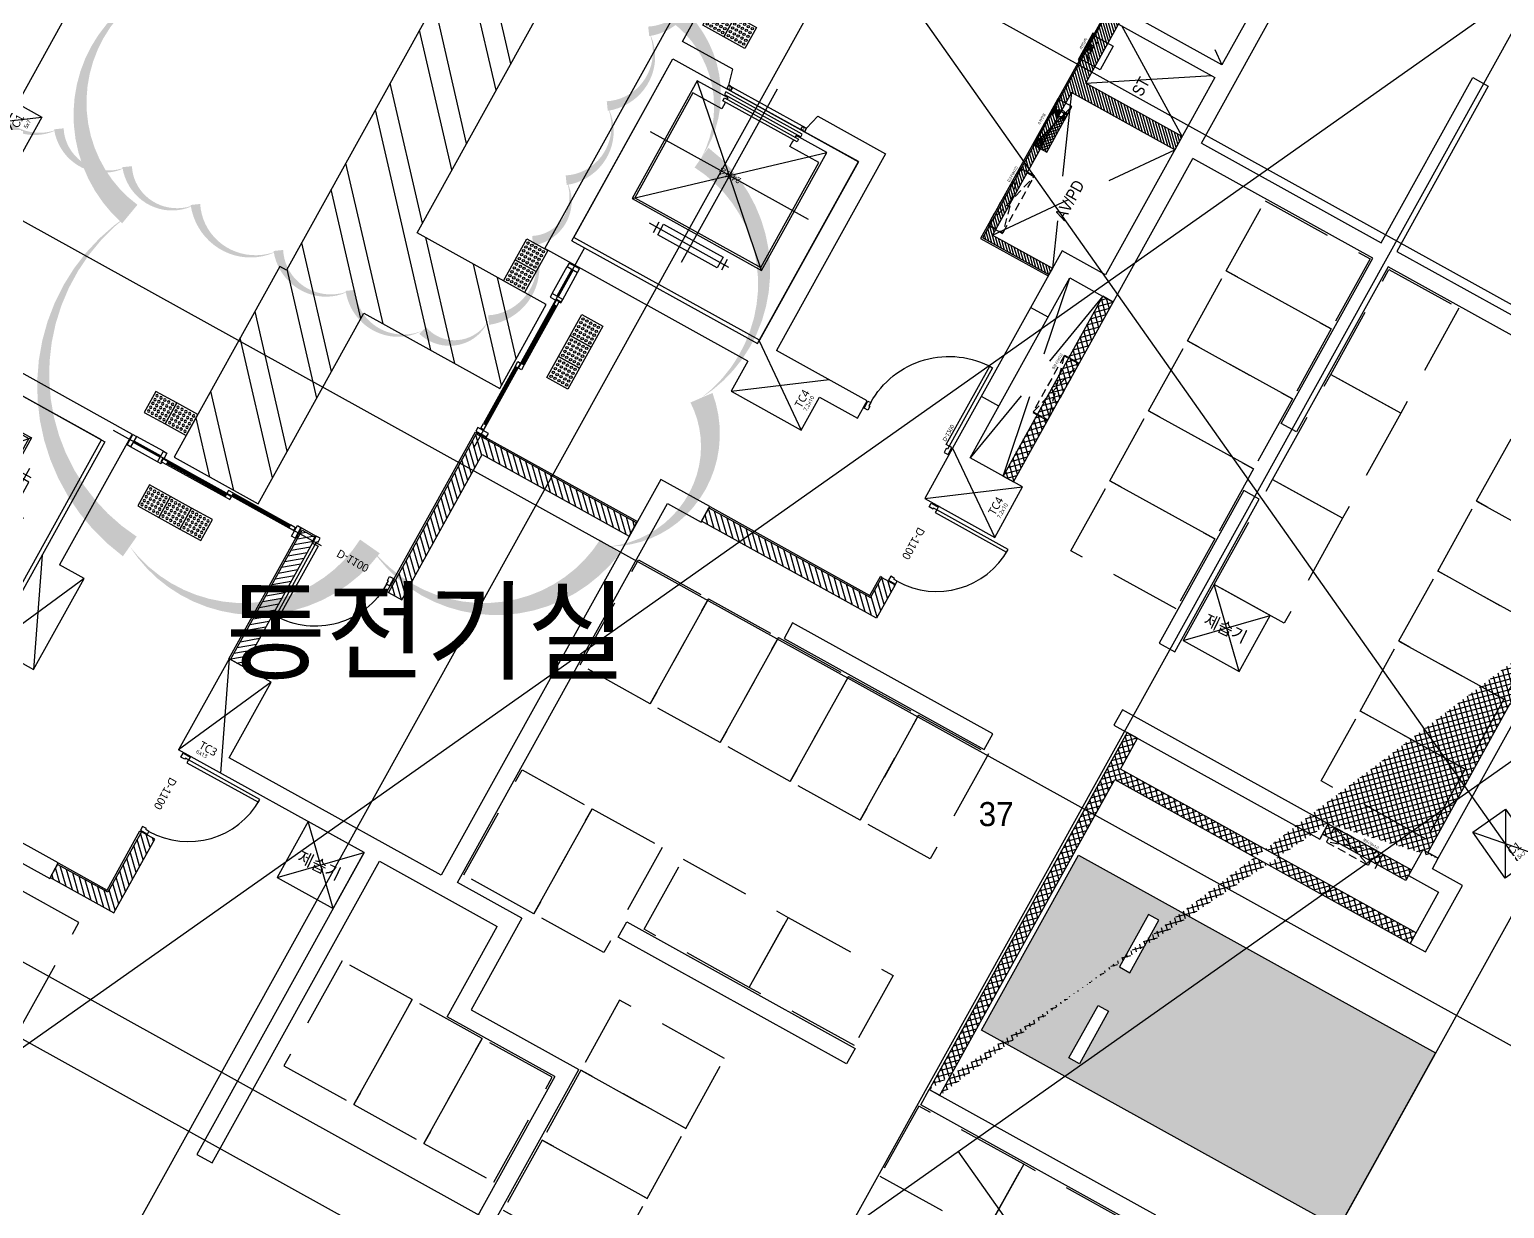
# Model space of a CAD drawing. Header units: millimetres. Extents: x -21000 to 567700, y 435000 to 850800.
# Drawn here: x 355402 to 373829, y 612003 to 626734 of the extents above; entities that cross this region are included whole.
import ezdxf
from ezdxf.enums import TextEntityAlignment as Align
from ezdxf.xclip import XClip

# ---------------------------------------------------------------- set-up
doc = ezdxf.new("R2010")
doc.units = ezdxf.units.MM
doc.header["$LTSCALE"] = 700
doc.header["$XCLIPFRAME"] = 2
for name, pattern in [('AB_Pbase$0$CEN', [62, 60, -1, 0, -1]), ('AB_Pbase$0$CENTER2', [1.125, 0.75, -0.125, 0.125, -0.125]), ('AB_Pbase$0$HID', [2.3, 1.5, -0.8]), ('AB_Pbase$0$주차장기둥$0$CEN', [62, 60, -1, 0, -1]), ('HIDDEN', [9.525, 6.35, -3.175])]:
    doc.linetypes.add(name, pattern=pattern)
doc.layers.get('0').update_dxf_attribs({"color": 2})
doc.layers.get('Defpoints').update_dxf_attribs({"color": 171})
for name, color, linetype, plot in [('AB_Pbase$0$252', 252, 'Continuous', False), ('AB_Pbase$0$@지하주차장제외할면적', 210, 'Continuous', False), ('AB_Pbase$0$CON-109-B2F$0$DEFPOINT', 247, 'Continuous', False), ('AB_Pbase$0$DEFPOINT', 247, 'Continuous', False), ('AB_Pbase$0$Defponts', 161, 'Continuous', False), ('AB_Pbase$0$주차장기둥$0$DEFPOINT', 247, 'Continuous', False)]:
    doc.layers.add(name, color=color, linetype=linetype, plot=plot)
for name, color, linetype in [('AB_Pbase$0$AB_Pbase$0$2.제연덕트..', 15, 'Continuous'), ('AB_Pbase$0$CEN', 1, 'AB_Pbase$0$CEN'), ('AB_Pbase$0$ELE8', 8, 'Continuous'), ('AB_Pbase$0$ELE9', 9, 'Continuous'), ('AB_Pbase$0$elev', 6, 'Continuous'), ('AB_Pbase$0$FIN', 6, 'Continuous'), ('AB_Pbase$0$HAT-BR', 5, 'Continuous'), ('AB_Pbase$0$void', 1, 'AB_Pbase$0$HID'), ('AB_Pbase$0$VOID2', 9, 'AB_Pbase$0$CENTER2'), ('AB_Pbase$0$W3', 6, 'Continuous'), ('AB_Pbase$0$WAL', 3, 'Continuous'), ('AB_Pbase$0$WID', 4, 'Continuous'), ('AB_Pbase$0$WIN', 4, 'Continuous'), ('AB_Pbase$0$WIN1', 1, 'Continuous'), ('AB_Pbase$0$경량벽체 세대창고', 4, 'HIDDEN'), ('AB_Pbase$0$경량벽체 세대창고 모듈', 4, 'HIDDEN'), ('AB_Pbase$0$점자블럭', 5, 'Continuous'), ('AB_Pbase$0$제습기(세대창고)', 6, 'Continuous'), ('AB_Pbase$0$주차-sol', 254, 'Continuous'), ('AB_Pbase$0$주차-장애인', 8, 'Continuous'), ('AB_Pbase$0$주차-확장', 7, 'Continuous'), ('AB_Pbase$0$주차장기둥$0$CEN_P', 244, 'AB_Pbase$0$주차장기둥$0$CEN')]:
    doc.layers.add(name, color=color, linetype=linetype)
doc.styles.add('AB_Pbase$0$AB_Pbase$0$CO_106-1$0$돋움', font='', dxfattribs={"width": 0.9})
doc.styles.add('AB_Pbase$0$CON-109-B2F$0$맑은고딕', font='malgun.ttf')
doc.styles.add('AB_Pbase$0$돋움', font='')
doc.styles.add('AB_Pbase$0$맑은 고딕', font='')
doc.styles.add('AB_Pbase$0$주차장기둥$0$맑은 고딕', font='')
doc.styles.get('AB_Pbase$0$AB_Pbase$0$CO_106-1$0$돋움').set_extended_font_data('Dotum')
doc.styles.get('AB_Pbase$0$돋움').set_extended_font_data('Dotum')
doc.styles.get('AB_Pbase$0$맑은 고딕').set_extended_font_data('Dotum')
doc.styles.get('AB_Pbase$0$주차장기둥$0$맑은 고딕').set_extended_font_data('Dotum')

# ---------------------------------------------------------------- blocks, each defined once
blk = doc.blocks.new('AB_Pbase$0$Door_s_1300', base_point=(595997, -11083))
at = {"layer": 'AB_Pbase$0$Defponts'}
for p, q in [((595987, -11083), (595987, -10983)), ((597207, -11083), (597207, -10983))]:
    blk.add_line(p, q, dxfattribs=at)
at = {"layer": 'AB_Pbase$0$WIN'}
for points in [[(596037, -10983), (596077, -10983), (596077, -9863), (596037, -9863)], [(596052, -11028), (596052, -11083), (595997, -11083), (595997, -10983), (596037, -10983), (596037, -11028)], [(597142, -11028), (597142, -11083), (597197, -11083), (597197, -10983), (597157, -10983), (597157, -11028)]]:
    blk.add_lwpolyline(points, close=True, dxfattribs=at)
at = {"layer": 'AB_Pbase$0$WIN1'}
blk.add_arc((596037, -10983), 1120, 0, 90, dxfattribs=at)
at = {"layer": 'AB_Pbase$0$Defponts', "style": 'AB_Pbase$0$돋움'}
blk.add_text('D-1200', height=50, rotation=90, dxfattribs=at).set_placement((596124, -10844), align=Align.MIDDLE)
blk = doc.blocks.new('AB_Pbase$0$점자블럭')
at = {"layer": 'AB_Pbase$0$점자블럭', "extrusion": (0, 0, -1)}
blk.add_lwpolyline([(0, 0), (300, 0), (300, 300), (0, 300)], close=True, dxfattribs=at)
at = {"layer": 'AB_Pbase$0$점자블럭', "color": 250}
for centre in [(-260, 260), (-260, 205), (-205, 260), (-205, 205), (-150, 260), (-150, 205), (-95, 260), (-95, 205), (-40, 260), (-40, 205), (-260, 150), (-260, 95), (-260, 40), (-205, 150), (-205, 95), (-205, 40), (-150, 150), (-150, 95), (-150, 40), (-95, 150), (-95, 95), (-95, 40), (-40, 150), (-40, 95), (-40, 40)]:
    blk.add_circle(centre, 15, dxfattribs=at)
blk = doc.blocks.new('AB_Pbase$0$자동문 24', base_point=(261519, 88963))
at = {"layer": 'AB_Pbase$0$Defponts'}
for p, q in [((259617, 88218), (259617, 88068)), ((262037, 88218), (262037, 88068)), ((262037, 88218), (262037, 88068))]:
    blk.add_line(p, q, dxfattribs=at)
at = {"layer": 'AB_Pbase$0$ELE9'}
for p, q in [((260062, 88218), (259677, 88218)), ((260177, 88133), (261012, 88133)), ((260177, 88093), (261012, 88093)), ((261082, 88183), (261897, 88183)), ((261082, 88143), (261897, 88143)), ((260062, 88068), (259677, 88068))]:
    blk.add_line(p, q, dxfattribs=at)
at = {"layer": 'AB_Pbase$0$WIN'}
for p, q in [((259677, 88153), (260062, 88153)), ((259677, 88133), (260062, 88133)), ((261012, 88119), (260177, 88119)), ((261012, 88107), (260177, 88107)), ((261012, 88106), (261012, 88125)), ((261082, 88151), (261082, 88170)), ((261897, 88169), (261082, 88169)), ((261897, 88157), (261082, 88157)), ((261897, 88151), (261897, 88170))]:
    blk.add_line(p, q, dxfattribs=at)
for points in [[(259677, 88068), (259627, 88068), (259627, 88218), (259677, 88218)], [(260112, 88138), (260097, 88138), (260097, 88088), (260112, 88088), (260112, 88068), (260062, 88068), (260062, 88218), (260112, 88218)], [(261012, 88093), (261082, 88093), (261082, 88133), (261012, 88133)], [(261897, 88143), (261967, 88143), (261967, 88183), (261897, 88183)], [(261977, 88218), (262027, 88218), (262027, 88068), (261977, 88068)]]:
    blk.add_lwpolyline(points, close=True, dxfattribs=at)
for points in [[(260177, 88093), (260177, 88133), (260107, 88133), (260107, 88093), (260177, 88093)], [(261082, 88143), (261082, 88183), (261012, 88183), (261012, 88143), (261082, 88143)]]:
    blk.add_lwpolyline(points, dxfattribs=at)
at = {"layer": 'AB_Pbase$0$점자블럭', "xscale": -1.000000000000001, "rotation": 179.9999999831855}
for p in [(259917, 88828), (260217, 88828), (260412, 87768), (260712, 87768), (261012, 87768)]:
    blk.add_blockref('AB_Pbase$0$점자블럭', p, dxfattribs=at)
blk = doc.blocks.new('AB_Pbase$0$Door_s_1100')
at = {"layer": 'AB_Pbase$0$Defponts'}
for p, q in [((-10, 0), (-10, 100)), ((1110, 0), (1110, 100))]:
    blk.add_line(p, q, dxfattribs=at)
at = {"layer": 'AB_Pbase$0$WIN'}
for points in [[(40, 100), (80, 100), (80, 1120), (40, 1120)], [(55, 55), (55, 0), (0, 0), (0, 100), (40, 100), (40, 55)], [(1045, 55), (1045, 0), (1100, 0), (1100, 100), (1060, 100), (1060, 55)]]:
    blk.add_lwpolyline(points, close=True, dxfattribs=at)
at = {"layer": 'AB_Pbase$0$WIN1'}
blk.add_arc((40, 100), 1020, 0, 90, dxfattribs=at)
at = {"layer": 'AB_Pbase$0$Defponts', "style": 'AB_Pbase$0$돋움'}
blk.add_text('D-1100', height=100, dxfattribs=at).set_placement((550, 50), align=Align.MIDDLE)
blk = doc.blocks.new('AB_Pbase$0$20160212_34980', base_point=(54476081, -70515734))
at = {"layer": 'AB_Pbase$0$WIN', "rotation": 125.1554939794611}
blk.add_blockref('AB_Pbase$0$Door_s_1100', (54476081, -70515734), dxfattribs=at)
blk = doc.blocks.new('AB_Pbase$0$CON-109-B2F')
for p, q in [((250, 9750), (250, -250)), ((0, 2600), (0, 0)), ((0, 0), (-2600, 0)), ((-4885, -2040), (-4885, -250)), ((250, -250), (-1620, -250)), ((-5105, -600), (-5105, -2040)), ((-5105, -2040), (-4885, -2040)), ((-1620, -2670), (-2920, -2670)), ((-2920, -5320), (-2920, -2670)), ((-1620, -3270), (-1620, -2670)), ((-2700, -6300), (-2700, -3270)), ((-2700, -3270), (-1620, -3270)), ((4775, -6535), (4775, -3635)), ((4775, -3635), (14775, -3635)), ((5025, -3885), (7625, -3885)), ((5025, -3885), (5025, -6535)), ((7625, -3885), (7625, -4655)), ((7875, -4605), (7875, -3885)), ((7875, -3885), (9675, -3885)), ((7675, -4655), (7875, -4605)), ((7625, -4655), (7675, -4655)), ((-2920, -5320), (-7230, -5320)), ((-7230, -5320), (-7230, -5540)), ((-7230, -5540), (-2920, -5540)), ((-2920, -5540), (-2920, -7220)), ((7625, -6535), (7625, -5765)), ((7625, -5765), (7675, -5765)), ((7675, -5765), (7875, -5815)), ((7875, -5815), (7875, -6785)), ((2955, -6300), (-2700, -6300)), ((2955, -7000), (2955, -6300)), ((-2680, -7440), (-2680, -6520)), ((-2680, -6520), (2735, -6520)), ((2735, -6520), (2735, -7000)), ((5025, -6535), (7625, -6535)), ((7875, -6785), (5065, -6785)), ((5065, -8080), (5065, -6785)), ((2735, -7000), (2955, -7000)), ((-4210, -8760), (-4210, -7220)), ((-4210, -7220), (-2920, -7220)), ((-3990, -7440), (-3990, -8980)), ((-2680, -7440), (-3990, -7440)), ((4815, -7535), (4815, -8080)), ((4815, -8080), (5065, -8080)), ((-2305, -8610), (-2085, -8610)), ((-2305, -11870), (-2305, -8610)), ((-2085, -8610), (-2085, -11870)), ((10705, -8545), (10705, -9920)), ((10885, -9920), (10885, -8545)), ((-4210, -8760), (-7230, -8760)), ((-7010, -8980), (-3990, -8980)), ((7885, -9300), (5065, -9300)), ((7885, -9920), (7885, -9300)), ((5065, -9550), (7635, -9550)), ((7635, -9550), (7635, -10170)), ((10705, -9920), (7885, -9920)), ((11705, -9920), (10885, -9920)), ((7635, -10170), (9685, -10170)), ((9685, -12740), (9685, -10170)), ((9905, -10170), (11955, -10170)), ((9905, -10170), (9905, -12740)), ((-2085, -11870), (-2305, -11870)), ((7325, -12960), (7325, -12740)), ((7325, -12740), (9685, -12740)), ((9905, -12740), (12265, -12740)), ((12265, -12740), (12265, -12960)), ((-2305, -12930), (-2085, -12930)), ((-2305, -15940), (-2305, -12930)), ((-2085, -12930), (-2085, -16160)), ((9685, -12960), (7325, -12960)), ((9685, -16870), (9685, -12960)), ((12265, -12960), (9905, -12960)), ((9905, -12960), (9905, -16870)), ((3525, -16870), (3155, -16870)), ((3155, -16870), (3155, -17300)), ((3525, -17090), (3525, -16870)), ((3375, -17520), (3375, -17090)), ((3375, -17090), (3525, -17090)), ((3155, -17300), (2425, -17300)), ((2425, -17300), (2425, -17520)), ((2425, -17520), (3375, -17520))]:
    blk.add_line(p, q)
for points in [[(-2920, -250), (-2920, -600), (-1620, -600), (-1620, -250)], [(4775, -6535), (4345, -6535), (4345, -7535)], [(4345, -7535), (4815, -7535)], [(5065, -9300), (5065, -9300), (4345, -9300), (4345, -10300)], [(4345, -10300), (5065, -10300), (5065, -9550)]]:
    blk.add_lwpolyline(points)
for points in [[(2185, -8610), (1965, -8610), (1965, -11470), (2185, -11470)], [(3235, -12740), (3015, -12740), (3015, -15680), (3235, -15680)], [(4185, -12960), (6365, -12960), (6365, -12740), (4185, -12740)]]:
    blk.add_lwpolyline(points, close=True)
at = {"layer": 'AB_Pbase$0$CON-109-B2F$0$DEFPOINT', "color": 190}
for p, q in [((-1620, 0), (-2920, -600)), ((-1620, -600), (-2920, 0)), ((-1620, -2670), (-2920, -3270)), ((-1620, -3270), (-2920, -2670)), ((4345, -6535), (5065, -7535)), ((5065, -6535), (4345, -7535)), ((4345, -9300), (5065, -10300)), ((5065, -9300), (4345, -10300)), ((5805, -9550), (5805, -9300)), ((7075, -9550), (7075, -9300))]:
    blk.add_line(p, q, dxfattribs=at)
at = {"layer": 'AB_Pbase$0$CON-109-B2F$0$DEFPOINT', "color": 6, "style": 'AB_Pbase$0$CON-109-B2F$0$맑은고딕'}
for s, height, rotation, p in [('6x13', 50, 270, (-2848, -2873)), ('TC3', 100, 270, (-2777, -2873)), ('TC4', 100, 360, (4580, -7406)), ('7.2x10', 50, 360, (4580, -7483)), ('TC4', 100, 360, (4580, -10171)), ('7.2x10', 50, 360, (4580, -10248))]:
    blk.add_text(s, height=height, rotation=rotation, dxfattribs=at).set_placement(p)
blk = doc.blocks.new('AB_Pbase$0$CON-109-B1F')
at = {"rotation": 360}
blk.add_blockref('AB_Pbase$0$CON-109-B2F', (0, 0), dxfattribs=at)
blk = doc.blocks.new('AB_Pbase$0$지하1층 동골조')
at = {"rotation": 60.99999813640894}
blk.add_blockref('AB_Pbase$0$CON-109-B1F', (209400, -18383), dxfattribs=at)
blk = doc.blocks.new('AB_Pbase$0$ELEV-24', base_point=(816331, 389936))
at = {"layer": 'AB_Pbase$0$Defponts'}
blk.add_lwpolyline([(817656, 392486), (817656, 389936), (815006, 389936), (815006, 392486)], close=True, dxfattribs=at)
at = {"layer": 'AB_Pbase$0$elev'}
for p, q in [((816331, 391553), (816331, 392794)), ((815801, 392536), (815776, 392536)), ((816831, 392536), (815831, 392536)), ((816861, 392536), (816886, 392536)), ((815406, 390712), (817256, 392394)), ((817256, 390712), (815406, 392394)), ((815801, 392486), (815776, 392486)), ((816831, 392486), (815831, 392486)), ((816331, 392407), (816331, 392447)), ((816331, 392332), (816331, 392372)), ((816861, 392486), (816886, 392486)), ((816331, 391553), (815206, 391553)), ((816331, 391553), (816331, 390312)), ((816331, 391553), (817456, 391553)), ((816881, 390547), (815746, 390547)), ((815846, 390472), (815846, 390622)), ((816816, 390622), (816816, 390472))]:
    blk.add_line(p, q, dxfattribs=at)
for points in [[(815804, 392489), (815828, 392489), (815828, 392533), (815804, 392533), (815804, 392521), (815801, 392521), (815801, 392536), (815831, 392536), (815831, 392486), (815801, 392486), (815801, 392501), (815804, 392501)], [(816858, 392489), (816834, 392489), (816834, 392533), (816858, 392533), (816858, 392521), (816861, 392521), (816861, 392536), (816831, 392536), (816831, 392486), (816861, 392486), (816861, 392501), (816858, 392501)], [(815786, 392407), (816876, 392407), (816876, 392447), (815786, 392447)], [(816866, 392372), (816866, 392332), (815806, 392332), (815806, 392372)], [(815906, 390472), (815906, 390622), (816756, 390622), (816756, 390472)]]:
    blk.add_lwpolyline(points, close=True, dxfattribs=at)
for points in [[(815836, 392382), (815846, 392382), (815846, 392394), (815406, 392394), (815406, 390712), (817256, 390712), (817256, 392394), (816816, 392394), (816816, 392382), (816826, 392382), (816816, 392382)], [(815836, 392322), (815846, 392322), (815846, 392237), (815431, 392237), (815431, 390737), (817231, 390737), (817231, 392237), (816816, 392237), (816816, 392322), (816826, 392322)]]:
    blk.add_lwpolyline(points, dxfattribs=at)
at = {"layer": 'Defpoints'}
for p, q in [((815776, 392536), (815726, 392736)), ((816886, 392536), (816936, 392736)), ((815776, 392486), (815776, 392536)), ((816886, 392536), (816886, 392486))]:
    blk.add_line(p, q, dxfattribs=at)
at = {"layer": 'AB_Pbase$0$Defponts', "style": 'AB_Pbase$0$돋움'}
blk.add_text('24인승', height=75, rotation=180, dxfattribs=at).set_placement((816331, 391553), align=Align.MIDDLE)
blk = doc.blocks.new('AB_Pbase$0$co-109-b1')
at = {"layer": 'AB_Pbase$0$HAT-BR'}
h = blk.add_hatch(dxfattribs=at)
h.set_pattern_fill('ANSI31', color=256, scale=10, angle=58)
h.set_pattern_definition([(103, (-352470.182, -620471.25), (-30.9362496, -7.142196), [])])
edge = h.paths.add_edge_path()
edge.add_line((1479, -3210), (-257, -2247))
edge.add_line((-257, -2247), (-392, -2492))
edge.add_line((-392, -2492), (-471, -2449))
edge.add_line((-471, -2449), (-151, -1871))
edge.add_line((-151, -1871), (-2386, -633))
edge.add_line((-2386, -633), (-2905, -1568))
edge.add_line((-2905, -1568), (-3071, -1476))
edge.add_line((-3071, -1476), (-2601, -628))
edge.add_line((-2601, -628), (-3519, -119))
edge.add_line((-3519, -119), (-3470, -31))
edge.add_line((-3470, -31), (-4555, 570))
edge.add_line((-4555, 570), (-4875, -8))
edge.add_line((-4875, -8), (-4954, 36))
edge.add_line((-4954, 36), (-4590, 692))
edge.add_line((-4590, 692), (-29, -1836))
edge.add_line((-29, -1836), (-213, -2169))
edge.add_line((-213, -2169), (1523, -3131))
h.paths.add_polyline_path([(-5134, 2846), (-5213, 2889), (-6362, 817), (-6283, 773)])
blk.add_line((1479, -3210), (1523, -3131))
at = {"layer": 'AB_Pbase$0$void'}
for p, q in [((-6362, 817), (-5584, 3096)), ((-5213, 2889), (-6733, 1023)), ((-4555, 570), (-3989, -967)), ((-4770, -314), (-3470, -31)), ((-2386, -633), (-856, -2596)), ((-2905, -1568), (-151, -1871))]:
    blk.add_line(p, q, dxfattribs=at)
at = {"layer": 'AB_Pbase$0$VOID2', "ltscale": 3}
for p, q in [((-3361, -206), (-3071, -1476)), ((-2601, -628), (-3832, -1055))]:
    blk.add_line(p, q, dxfattribs=at)
at = {"layer": 'AB_Pbase$0$W3'}
for p, q in [((-6266, 763), (-5117, 2836)), ((-4971, 46), (-4598, 719)), ((-4598, 719), (-2, -1828)), ((-186, -2161), (-2, -1828)), ((1533, -3113), (-186, -2161))]:
    blk.add_line(p, q, dxfattribs=at)
at = {"layer": 'AB_Pbase$0$WAL'}
for points in [[(-5134, 2846), (-5213, 2889), (-6362, 817), (-6283, 773), (-5134, 2846)], [(1479, -3210), (-257, -2247), (-392, -2492), (-471, -2449), (-151, -1871), (-2386, -633), (-2905, -1568), (-3071, -1476), (-2601, -628), (-3519, -119), (-3470, -31), (-4555, 570), (-4875, -8), (-4954, 36), (-4590, 692), (-29, -1836), (-213, -2169), (1523, -3131)]]:
    blk.add_lwpolyline(points, dxfattribs=at)
at = {"rotation": 60.99999991234959}
for p in [(1061, 2533), (916, 2271)]:
    blk.add_blockref('AB_Pbase$0$점자블럭', p, dxfattribs=at)
for xscale, rotation in [(-1, 60.9999981364547), (-0.9999999999999998, 60.99999813645421)]:
    blk.add_blockref('AB_Pbase$0$ELEV-24', (3188, -24), dxfattribs=dict(xscale=xscale, rotation=rotation))
at = {"layer": 'AB_Pbase$0$WID', "extrusion": (0, 0, -1), "xscale": -0.9999999999999996, "zscale": -0.9999999999999996, "rotation": 298.9999993429641}
blk.add_blockref('AB_Pbase$0$Door_s_1100', (1546, 1212), dxfattribs=at)
at = {"layer": 'AB_Pbase$0$Defponts', "style": 'AB_Pbase$0$돋움', "width": 0.9}
for s, p in [('PD', (-5983, 1906)), ('EPS/TPS', (-4333, -82)), ('ST', (-3253, -792)), ('AV/PD', (-1583, -1662))]:
    blk.add_text(s, height=150, rotation=330.9781, dxfattribs=at).set_placement(p, align=Align.MIDDLE)
blk = doc.blocks.new('AB_Pbase$0$세대창고')
at = {"layer": 'AB_Pbase$0$경량벽체 세대창고', "ltscale": 0.2}
blk.add_lwpolyline([(-290837, 78445), (-291837, 78445), (-291837, 79945), (-290837, 79945)], close=True, dxfattribs=at)
blk = doc.blocks.new('AB_Pbase$0$C1CD84166')
at = {"layer": 'AB_Pbase$0$경량벽체 세대창고', "ltscale": 0.2}
blk.add_lwpolyline([(125, 245), (1625, 245), (1625, 1245), (125, 1245)], close=True, dxfattribs=at)
blk = doc.blocks.new('AB_Pbase$0$제습기(세대창고)')
at = {"layer": 'AB_Pbase$0$제습기(세대창고)', "color": 6, "ltscale": 0.2}
for p, q in [((0, 0), (800, 800)), ((0, 800), (800, 0))]:
    blk.add_line(p, q, dxfattribs=at)
blk.add_lwpolyline([(0, 0), (800, 0), (800, 800), (0, 800)], close=True, dxfattribs=at)
at = {"layer": 'AB_Pbase$0$Defponts', "ltscale": 0.2, "style": 'AB_Pbase$0$돋움'}
blk.add_text('제습기', height=150, rotation=273.209, dxfattribs=at).set_placement((298, 688))
blk = doc.blocks.new('AB_Pbase$0$0228_REV.')
at = {"layer": 'AB_Pbase$0$경량벽체 세대창고 모듈'}
for name, p, rotation in [('AB_Pbase$0$세대창고', (364097, 300463), 240.9999981372863), ('AB_Pbase$0$세대창고', (363612, 299588), 240.9999981372863), ('AB_Pbase$0$세대창고', (363127, 298714), 240.9999981372863), ('AB_Pbase$0$세대창고', (362642, 297839), 240.9999981372863), ('AB_Pbase$0$세대창고', (367224, 297586), 240.9999981372863), ('AB_Pbase$0$세대창고', (362158, 296964), 240.9999981372863), ('AB_Pbase$0$세대창고', (366739, 296711), 240.9999981372863), ('AB_Pbase$0$세대창고', (782853, 301783), 330.9999981372182), ('AB_Pbase$0$세대창고', (366255, 295837), 240.9999981372863), ('AB_Pbase$0$세대창고', (783727, 301298), 330.9999981372182), ('AB_Pbase$0$세대창고', (784602, 300813), 330.9999981372182), ('AB_Pbase$0$세대창고', (365770, 294962), 240.9999981372863), ('AB_Pbase$0$세대창고', (785477, 300328), 330.9999981372182), ('AB_Pbase$0$세대창고', (786351, 299844), 330.9999981372182), ('AB_Pbase$0$세대창고', (365285, 294088), 240.9999981372863), ('AB_Pbase$0$세대창고', (348570, 720177), 150.999998136454), ('AB_Pbase$0$세대창고', (349445, 719692), 150.999998136454), ('AB_Pbase$0$C1CD84166', (569153, 505339), 330.9999982908104), ('AB_Pbase$0$C1CD84166', (570465, 504612), 330.9999982908104)]:
    blk.add_blockref(name, p, dxfattribs=dict(at, rotation=rotation))
for name, p, xscale, rotation in [('AB_Pbase$0$C1CD84166', (576890, 516326), -0.9999999999999978, 60.99999798208428), ('AB_Pbase$0$C1CD84166', (576163, 515014), -0.9999999999999978, 60.99999798208428), ('AB_Pbase$0$C1CD84166', (575435, 513702), -0.9999999999999978, 60.99999798208428), ('AB_Pbase$0$C1CD84166', (566932, 509726), -0.9999999999999998, 150.9999981364535), ('AB_Pbase$0$세대창고', (265369, 580225), -0.9999999999999996, 330.9999981360069), ('AB_Pbase$0$C1CD84166', (568244, 508999), -0.9999999999999998, 150.9999981364535), ('AB_Pbase$0$세대창고', (269533, 579261), -0.9999999999999996, 330.9999981360069), ('AB_Pbase$0$세대창고', (270407, 578776), -0.9999999999999996, 330.9999981360069), ('AB_Pbase$0$세대창고', (494565, 213685), -0.9999999999999996, 60.9999981356738), ('AB_Pbase$0$세대창고', (271282, 578291), -0.9999999999999996, 330.9999981360069), ('AB_Pbase$0$세대창고', (494081, 212811), -0.9999999999999996, 60.9999981356738), ('AB_Pbase$0$세대창고', (493596, 211936), -0.9999999999999996, 60.9999981356738)]:
    blk.add_blockref(name, p, dxfattribs=dict(at, xscale=xscale, rotation=rotation))
at = {"layer": 'AB_Pbase$0$제습기(세대창고)', "color": 6, "rotation": 60.99999825322722}
for p in [(573870, 511797), (562550, 508834)]:
    blk.add_blockref('AB_Pbase$0$제습기(세대창고)', p, dxfattribs=at)
at = {"layer": 'AB_Pbase$0$Defponts', "style": 'AB_Pbase$0$돋움'}
blk.add_text('37', height=300, rotation=359.9781, dxfattribs=at).set_placement((570615, 509865))
blk = doc.blocks.new('AB_Pbase$0$주차장기둥$0$cen 2bl 지하')
at = {"layer": 'AB_Pbase$0$주차장기둥$0$CEN_P', "color": 5}
for p, q in [((29714, 127566), (29714, 259104)), ((37814, 127566), (37814, 259074)), ((45614, 127566), (45614, 259045)), ((-57008, 154683), (119274, 154683)), ((-57008, 146583), (119274, 146583)), ((-60586, 138483), (119274, 138483))]:
    blk.add_line(p, q, dxfattribs=at)
at = {"layer": 'AB_Pbase$0$주차장기둥$0$CEN_P'}
for p, q in [((10097, 85016), (90237, 250834)), ((-12695, 19933), (97260, 247440)), ((65323, 141570), (34836, 156304)), ((61929, 134547), (46340, 142081))]:
    blk.add_line(p, q, dxfattribs=at)
blk = doc.blocks.new('AB_Pbase$0$주차장기둥$0$p기둥 5x7')
blk.add_lwpolyline([(-250, 350), (250, 350), (250, -350), (-250, -350)], close=True)
at = {"layer": 'AB_Pbase$0$주차장기둥$0$DEFPOINT'}
for p, q in [((250, 350), (-250, -350)), ((-250, 350), (250, -350))]:
    blk.add_line(p, q, dxfattribs=at)
at = {"layer": 'AB_Pbase$0$주차장기둥$0$DEFPOINT', "color": 6, "style": 'AB_Pbase$0$주차장기둥$0$맑은 고딕'}
for s, height, p in [('C1', 100, (-24, -160)), ('5x7', 50, (29, -259))]:
    blk.add_text(s, height=height, rotation=0, dxfattribs=at).set_placement(p)
blk = doc.blocks.new('AB_Pbase$0$주차장기둥')
for name, p, rotation in [('AB_Pbase$0$주차장기둥$0$cen 2bl 지하', (36992, -11667), 1.99999810188403), ('AB_Pbase$0$주차장기둥$0$p기둥 5x7', (82224, 138759), 66.2054582048853), ('AB_Pbase$0$주차장기둥$0$p기둥 5x7', (61537, 136863), 91.99999810188433)]:
    blk.add_blockref(name, p, dxfattribs=dict(rotation=rotation))
blk = doc.blocks.new('AB_Pbase$0$실명')
at = {"layer": 'AB_Pbase$0$Defponts', "style": 'AB_Pbase$0$돋움'}
blk.add_text('동전기실', height=1000, rotation=359.9315, dxfattribs=at).set_placement((378860, -212129))
blk = doc.blocks.new('AB_Pbase$0$주차확장')
at = {"layer": 'AB_Pbase$0$주차-sol'}
h = blk.add_hatch(color=252, dxfattribs=at)
h.paths.add_polyline_path([(1525, -3825), (2275, -3825), (2275, -3975), (1525, -3975)], flags=16)
edge = h.paths.add_edge_path()
edge.add_line((0, -5100), (2500, -5100))
edge.add_line((2500, -5100), (2500, 0))
edge.add_line((2500, 0), (0, 0))
edge.add_line((0, 0), (0, -5100))
h.paths.add_polyline_path([(225, -3975), (225, -3825), (975, -3825), (975, -3975)])
at = {"layer": 'AB_Pbase$0$주차-확장'}
blk.add_lwpolyline([(0, 0), (0, -5100), (2500, -5100), (2500, 0)], close=True, dxfattribs=at)
at = {"layer": 'AB_Pbase$0$주차-확장', "ltscale": 600}
for points in [[(975, -3975), (975, -3825), (225, -3825), (225, -3975)], [(1525, -3975), (1525, -3825), (2275, -3825), (2275, -3975)]]:
    blk.add_lwpolyline(points, close=True, dxfattribs=at)
blk = doc.blocks.new('AB_Pbase$0$pppaaa_1_1')
at = {"layer": 'AB_Pbase$0$주차-확장', "xscale": -1, "rotation": 240.9999952839955}
blk.add_blockref('AB_Pbase$0$주차확장', (371755, 611760), dxfattribs=at)
blk = doc.blocks.new('AB_Pbase$0$장애인주차구획통로_1')
at = {"layer": 'AB_Pbase$0$주차-장애인'}
h = blk.add_hatch(dxfattribs=at)
h.set_pattern_fill('ANSI32', color=256, scale=80, angle=58)
h.set_pattern_definition([(103, (-28406.3, -694336.9), (-742.47, -171.4127), []), (103, (-28216, -694032.3), (-742.47, -171.4127), [])])
h.paths.add_polyline_path([(329852, -73530), (331174, -71147), (332870, -72087), (333452, -71038), (331838, -70143), (338016, -58997), (336967, -58415), (330207, -70611), (330124, -70565), (328803, -72948)])
at = {"layer": 'AB_Pbase$0$주차-장애인', "color": 6, "elevation": 0}
blk.add_lwpolyline([(329852, -73530), (331174, -71147), (332870, -72087), (333452, -71038), (331838, -70143), (338016, -58997), (336967, -58415), (330207, -70611), (330124, -70565), (328803, -72948)], close=True, dxfattribs=at)
blk = doc.blocks.new('AB_Pbase$0$co_109-2_b1_B1')
at = {"layer": 'AB_Pbase$0$HAT-BR'}
h = blk.add_hatch(dxfattribs=at)
h.set_pattern_fill('ANSI31', color=256, scale=10)
h.paths.add_polyline_path([(3010, -1550), (2820, -1550), (2820, -1570), (-330, -1570), (-330, -2515), (-240, -2515), (-240, -1660), (1795, -1660), (1795, -3135), (1985, -3135), (1985, -1760), (3010, -1760)])
h.paths.add_polyline_path([(2820, 50), (2820, -1550), (3010, -1550), (3010, -950), (3010, -950), (3010, 50)])
at = {"layer": 'AB_Pbase$0$void'}
for p, q in [((6000, 50), (6000, -2515)), ((6650, -2514), (6000, 50)), ((6650, 50), (6000, -2515)), ((1795, -1660), (-240, -2515)), ((-240, -1660), (1795, -3135)), ((4080, -1660), (3010, -1660)), ((3010, -1660), (4080, -2515)), ((4080, -1660), (3010, -3135)), ((4080, -1660), (4080, -2515))]:
    blk.add_line(p, q, dxfattribs=at)
at = {"layer": 'AB_Pbase$0$VOID2', "ltscale": 3}
for p, q in [((1985, -1760), (2860, -3135)), ((1985, -3135), (2860, -1760))]:
    blk.add_line(p, q, dxfattribs=at)
at = {"layer": 'AB_Pbase$0$W3'}
for p, q in [((2800, 50), (2800, -1550)), ((2800, -1550), (-350, -1550)), ((-350, -1550), (-350, -2515))]:
    blk.add_line(p, q, dxfattribs=at)
at = {"layer": 'AB_Pbase$0$WAL'}
for p, q in [((3010, 50), (2820, 50)), ((2820, 50), (2820, -1570)), ((3010, 50), (3010, 50)), ((3010, -950), (3010, 50)), ((3010, -950), (3010, -950)), ((3010, -950), (3010, -1550)), ((-330, -1570), (2820, -1570)), ((-330, -1570), (-330, -2515)), ((3010, -1550), (3010, -1760)), ((1795, -1660), (-240, -1660)), ((-240, -1660), (-240, -2515)), ((1795, -3135), (1795, -1660)), ((1985, -3135), (1985, -1760)), ((1985, -1760), (3010, -1760)), ((-240, -2515), (-330, -2515)), ((1985, -3135), (1795, -3135))]:
    blk.add_line(p, q, dxfattribs=at)
for name, p, rotation in [('AB_Pbase$0$ELEV-24', (-2800, 1575), 270), ('AB_Pbase$0$점자블럭', (600, 2475), 1.7761225068e-06), ('AB_Pbase$0$점자블럭', (600, 2175), 1.7761225068e-06)]:
    blk.add_blockref(name, p, dxfattribs=dict(rotation=rotation))
at = {"layer": 'AB_Pbase$0$WID', "extrusion": (0, 0, -1), "zscale": -0.9999999999999992, "rotation": 89.9999982240218}
blk.add_blockref('AB_Pbase$0$Door_s_1100', (-1950, 360), dxfattribs=at)
at = {"layer": 'AB_Pbase$0$Defponts', "style": 'AB_Pbase$0$돋움'}
blk.add_text('PIT', height=300, rotation=299, dxfattribs=at).set_placement((4834, -1113))
at = {"layer": 'AB_Pbase$0$Defponts', "style": 'AB_Pbase$0$돋움', "width": 0.9}
for s, p in [('PD', (6296, -1130)), ('AV/PD', (608, -2286)), ('ST', (2281, -2381))]:
    blk.add_text(s, height=150, rotation=0, dxfattribs=at).set_placement(p, align=Align.MIDDLE)
blk = doc.blocks.new('AB_Pbase$0$A$C70305FF0')
at = {"layer": 'AB_Pbase$0$WIN1', "color": 1, "linetype": 'AB_Pbase$0$HID', "ltscale": 0.1}
for p, q in [((181, 615), (79, 431)), ((880, 227), (181, 615)), ((181, 615), (778, 44)), ((79, 431), (778, 44)), ((880, 227), (79, 431)), ((778, 44), (880, 227))]:
    blk.add_line(p, q, dxfattribs=at)
at = {"layer": 'Defpoints'}
for p, q in [((172, 620), (70, 436)), ((889, 222), (787, 39))]:
    blk.add_line(p, q, dxfattribs=at)
at = {"layer": 'Defpoints', "style": 'AB_Pbase$0$맑은 고딕', "oblique": 0, "width": 0.9}
blk.add_text('점검구(8x12)', height=30, rotation=331, dxfattribs=at).set_placement((809, 313), align=Align.MIDDLE_CENTER)
blk = doc.blocks.new('AB_Pbase$0$검검구(6x12)')
at = {"layer": 'AB_Pbase$0$WIN1', "color": 1, "linetype": 'AB_Pbase$0$HID', "ltscale": 0.1}
for p, q in [((181, 615), (79, 431)), ((705, 324), (181, 615)), ((181, 615), (603, 141)), ((79, 431), (603, 141)), ((705, 324), (79, 431)), ((603, 141), (705, 324))]:
    blk.add_line(p, q, dxfattribs=at)
at = {"layer": 'Defpoints'}
for p, q in [((102, 659), (0, 475)), ((784, 281), (682, 97))]:
    blk.add_line(p, q, dxfattribs=at)
at = {"layer": 'Defpoints', "style": 'AB_Pbase$0$맑은 고딕', "oblique": 0, "width": 0.9}
blk.add_text('점검구(6x12)', height=30, rotation=331, dxfattribs=at).set_placement((634, 410), align=Align.MIDDLE_CENTER)
blk = doc.blocks.new('AB_Pbase$0$AB_Pbase$0$AN65P')
for p, q in [((-72, 43), (-72, -43)), ((-72, 28), (-45, 28)), ((-67, 48), (-50, 48)), ((-45, 43), (-45, -43)), ((45, 39), (45, -39)), ((45, 39), (50, 39)), ((50, 39), (50, -39)), ((51, 39), (51, -39)), ((54, 39), (54, -39)), ((54, 39), (57, 25)), ((57, 25), (57, -25)), ((57, 25), (63, 25)), ((63, 25), (63, -25)), ((69, 22), (69, -22)), ((69, 13), (79, 13)), ((71, 23), (78, 23)), ((79, 22), (79, -22)), ((79, 10), (85, 10)), ((85, 16), (85, -16)), ((85, 16), (90, 16)), ((90, 60), (99, 60)), ((90, 60), (90, -60)), ((100, 41), (100, -41)), ((100, 12), (106, 12)), ((100, 7), (107, 7)), ((106, 12), (106, -12)), ((107, 7), (107, -7)), ((-72, -28), (-45, -28)), ((-67, -48), (-50, -48)), ((45, -39), (50, -39)), ((54, -39), (57, -25)), ((57, -25), (63, -25)), ((69, -13), (79, -13)), ((71, -23), (78, -23)), ((79, -10), (85, -10)), ((85, -16), (90, -16)), ((90, -60), (99, -60)), ((100, -7), (107, -7)), ((100, -12), (106, -12))]:
    blk.add_line(p, q)
for radius in [34, 31.8]:
    blk.add_circle((0, 0), radius)
for centre, radius, start, end in [((-67, 43), 5, 90, 180), ((-50, 43), 5, 0, 90), ((-40, 40), 4.76, 192.3416, 301.4352), ((0, 0), 52.3, 43.6221, 136.3779), ((40, 40), 4.76, 238.5648, 347.6584), ((51, 39), 0.5, 180, 0), ((53, 39), 1.5, 0, 180), ((69, 28), 8.45, 219.9317, 266.7438), ((71, 22), 1.5, 90, 180), ((78, 22), 1.5, 0, 90), ((90, 50), 13.4, 318.1086, 47.7898), ((-67, -43), 5, 180, 270), ((-50, -43), 5, 270, 0), ((-40, -40), 4.76, 58.5648, 167.6584), ((0, 0), 52.3, 223.6221, 316.3779), ((40, -40), 4.76, 12.3416, 121.4352), ((51, -39), 0.5, 0, 180), ((53, -39), 1.5, 180, 0), ((69, -28), 8.45, 93.2562, 140.0683), ((71, -22), 1.5, 180, 270), ((78, -22), 1.5, 270, 0), ((90, -50), 13.4, 312.2102, 41.8914)]:
    blk.add_arc(centre, radius, start, end)
blk = doc.blocks.new('AB_Pbase')
h = blk.add_hatch()
h.set_pattern_fill('ANSI37', color=8, scale=10, angle=241)
h.set_pattern_definition([(286, (-162334.21, -202244.227), (30.5200589, 8.751486), []), (16, (-162334.21, -202244.227), (-8.751486, 30.5200589), [])])
h.paths.add_polyline_path([(368110, 625202), (368425, 625771), (367944, 625294)])
at = {"layer": 'AB_Pbase$0$ELE8'}
h = blk.add_hatch(dxfattribs=at)
h.set_pattern_fill('NET', color=256, scale=20, angle=15.182184)
h.paths.add_polyline_path([(368941, 623329), (368810, 623402), (367564, 621154), (367695, 621082)])
h = blk.add_hatch(dxfattribs=at)
h.set_pattern_fill('NET', color=256, scale=20, angle=15.182184)
edge = h.paths.add_edge_path()
edge.add_line((366769, 613409), (368960, 617362))
edge.add_line((368960, 617362), (372651, 615316))
edge.add_line((372651, 615316), (372724, 615447))
edge.add_line((372724, 615447), (369033, 617493))
edge.add_line((369033, 617493), (369246, 617878))
edge.add_line((369246, 617878), (369115, 617951))
edge.add_line((369115, 617951), (366638, 613481))
edge.add_line((371627, 616810), (372668, 616233))
edge.add_line((372668, 616233), (372595, 616102))
edge.add_line((372595, 616102), (371554, 616679))
edge.add_line((371554, 616679), (371627, 616810))
edge.add_line((373001, 616380), (374029, 618234))
edge.add_line((374029, 618234), (373897, 618307))
edge.add_line((373897, 618307), (372870, 616453))
edge.add_line((372870, 616453), (373001, 616380))
edge.add_line((374668, 619389), (375696, 621243))
edge.add_line((375696, 621243), (375565, 621315))
edge.add_line((375565, 621315), (374537, 619461))
edge.add_line((374537, 619461), (374669, 619389))
at = {"layer": 'AB_Pbase$0$HAT-BR'}
h = blk.add_hatch(dxfattribs=at)
h.set_pattern_fill('ANSI31', color=256, scale=20, angle=61)
h.paths.add_polyline_path([(362987, 620570), (360984, 621680), (359886, 619699), (360052, 619607), (361058, 621422), (362895, 620404)])
h = blk.add_hatch(dxfattribs=at)
h.set_pattern_fill('ANSI31', color=256, scale=20, angle=61)
h.paths.add_polyline_path([(363890, 620756), (365910, 619636), (366051, 619889), (366217, 619797), (365984, 619377), (363798, 620589)])
h = blk.add_hatch(dxfattribs=at)
h.set_pattern_fill('ANSI31', color=256, scale=20, angle=145)
h.set_pattern_definition([(190, (-7e-06, 445500), (11.026659, -62.535292), [])])
h.paths.add_polyline_path([(358883, 620221), (358975, 620387), (358809, 620479), (357912, 618861), (358078, 618769)])
h = blk.add_hatch(dxfattribs=at)
h.set_pattern_fill('ANSI31', color=256, scale=20, angle=61)
h.paths.add_polyline_path([(355751, 616303), (355659, 616137), (356455, 615696), (356966, 616619), (356800, 616711), (356381, 615954)])
blk.add_lwpolyline([(368425, 625771), (368250, 625868), (367935, 625299), (368110, 625202), (368425, 625771), (367944, 625294), (368259, 625863)])
at = {"layer": 'AB_Pbase$0$252'}
blk.add_line((359886, 619699), (359868, 619709), dxfattribs=at)
at = {"layer": 'AB_Pbase$0$AB_Pbase$0$2.제연덕트..', "color": 9}
for p, q in [((368699, 626523, 0), (368607, 626460, 0)), ((368656, 626547, 0), (368651, 626436, 0))]:
    blk.add_line(p, q, dxfattribs=at)
at = {"layer": 'AB_Pbase$0$AB_Pbase$0$2.제연덕트..', "color": 2}
for p, q in [((368716, 626610, 0), (368737, 626525, 0)), ((368611, 626420, 0), (368632, 626335, 0))]:
    blk.add_line(p, q, dxfattribs=at)
at = {"layer": 'AB_Pbase$0$AB_Pbase$0$2.제연덕트..', "color": 9}
for points in [[(368688, 626689), (368504, 626357), (368517, 626350), (368702, 626682)], [(368656, 626547), (368607, 626460), (368651, 626436), (368699, 626523)]]:
    blk.add_lwpolyline(points, close=True, dxfattribs=at)
at = {"layer": 'AB_Pbase$0$AB_Pbase$0$2.제연덕트..', "color": 2}
blk.add_lwpolyline([(368776, 626229), (368527, 626367), (368692, 626664), (368941, 626526)], close=True, dxfattribs=at)
at = {"layer": 'AB_Pbase$0$AB_Pbase$0$2.제연덕트..', "color": 51, "const_width": 20.2}
blk.add_lwpolyline([(368658, 626500, 1), (368648, 626483, 1)], format="xyb", close=True, dxfattribs=at)
at = {"layer": 'AB_Pbase$0$AB_Pbase$0$2.제연덕트..', "color": 2}
for centre in [(368729, 626566, 0), (368624, 626376, 0)]:
    blk.add_circle(centre, 10, dxfattribs=at)
at = {"layer": 'AB_Pbase$0$CEN'}
for p, q in [((362336, 624006), (360949, 621505)), ((359052, 620281), (356452, 621723))]:
    blk.add_line(p, q, dxfattribs=at)
at = {"layer": 'AB_Pbase$0$DEFPOINT'}
blk.add_line((375123, 617837), (369553, 607787), dxfattribs=at)
at = {"layer": 'AB_Pbase$0$FIN'}
blk.add_line((366051, 619889), (366033, 619899), dxfattribs=at)
at = {"layer": 'AB_Pbase$0$FIN', "elevation": 0}
blk.add_lwpolyline([(359868, 619709), (360976, 621708), (362996, 620588)], dxfattribs=at)
at = {"layer": 'AB_Pbase$0$FIN'}
for points in [[(363900, 620773), (365902, 619663), (366033, 619899)], [(357894, 618871), (358801, 620506), (358985, 620405)], [(355760, 616321), (356373, 615981), (356782, 616720), (356800, 616711)]]:
    blk.add_lwpolyline(points, dxfattribs=at)
at = {"layer": 'AB_Pbase$0$void'}
for p, q in [((367564, 621154), (368399, 623630)), ((368810, 623402), (367153, 621382))]:
    blk.add_line(p, q, dxfattribs=at)
at = {"layer": 'AB_Pbase$0$WAL'}
blk.add_lwpolyline([(368941, 623329), (368810, 623402), (367564, 621154), (367695, 621082)], close=True, dxfattribs=at)
at = {"layer": 'AB_Pbase$0$WAL', "elevation": 0}
blk.add_lwpolyline([(362987, 620570), (360984, 621680), (359886, 619699), (360052, 619607), (361058, 621422), (362895, 620404)], close=True, dxfattribs=at)
at = {"layer": 'AB_Pbase$0$WAL'}
for points in [[(363890, 620756), (365910, 619636), (366051, 619889), (366217, 619797), (365984, 619377), (363798, 620589), (363890, 620756)], [(358979, 620394), (358078, 618769), (357912, 618861), (358809, 620479), (358975, 620387)], [(373001, 616380), (374029, 618234), (373897, 618307), (372870, 616453), (373001, 616380)], [(366769, 613409), (368960, 617362), (372651, 615316), (372724, 615447), (369033, 617493), (369246, 617878), (369115, 617951), (366638, 613481)], [(371627, 616810), (372668, 616233), (372595, 616102), (371554, 616679), (371627, 616810)], [(355751, 616303), (355659, 616137), (356455, 615696), (356966, 616619), (356800, 616711), (356381, 615954), (355751, 616303)], [(366643, 613490), (366774, 613417)]]:
    blk.add_lwpolyline(points, dxfattribs=at)
for name, p, rotation in [('AB_Pbase$0$주차장기둥', (231893, 539971), 329.0000000345588), ('AB_Pbase$0$0228_REV.', (-203355, 106916), 359.9999999999992), ('AB_Pbase$0$지하1층 동골조', (146945, 639965), 359.9999999999994), ('AB_Pbase$0$실명', (-21011, 830850), 359.9999999999999), ('AB_Pbase$0$AB_Pbase$0$AN65P', (368289, 625673), 150.9999999124233), ('AB_Pbase$0$co-109-b1', (352470, 620471), 359.9999999999992)]:
    blk.add_blockref(name, p, dxfattribs=dict(rotation=rotation))
ref = blk.add_blockref('AB_Pbase$0$장애인주차구획통로_1', (28406, 694337), dxfattribs=dict(rotation=359.9999999999999))
XClip(ref).set_block_clipping_path([(-28406.3348484063, -694336.9095073047), (465439.3839524707, 145612.4817902463)])
at = {"xscale": -0.9999999999999978, "rotation": 330.9999999124233}
blk.add_blockref('AB_Pbase$0$Door_s_1300', (366877, 621422), dxfattribs=at)
at = {"layer": 'AB_Pbase$0$@지하주차장제외할면적'}
for name, p, rotation in [('AB_Pbase$0$A$C70305FF0', (367995, 624117), 90), ('AB_Pbase$0$A$C70305FF0', (368556, 621777), 90), ('AB_Pbase$0$검검구(6x12)', (371525, 616151), 359.9999999999999)]:
    blk.add_blockref(name, p, dxfattribs=dict(at, rotation=rotation))
at = {"layer": 'AB_Pbase$0$WAL'}
ref = blk.add_blockref('AB_Pbase$0$pppaaa_1_1', (0, 0), dxfattribs=dict(at, rotation=359.9999999999999))
XClip(ref).set_block_clipping_path([(-396188.9384898804, 0.0133324571), (493845.7278262604, 839949.4046300659)])
for name, p, rotation in [('AB_Pbase$0$co_109-2_b1_B1', (366097, 625180), 60.99999813644301), ('AB_Pbase$0$20160212_34980', (366668, 620816), 115.8445041569532), ('AB_Pbase$0$20160212_34980', (357321, 617691), 115.8445041570228)]:
    blk.add_blockref(name, p, dxfattribs=dict(at, rotation=rotation))
at = {"layer": 'AB_Pbase$0$WAL', "color": 11, "xscale": -0.99999999999999, "rotation": 276.1993059112506}
blk.add_blockref('AB_Pbase$0$20160212_34980', (358985, 620405), dxfattribs=at)
at = {"layer": 'AB_Pbase$0$WIN', "xscale": -0.9999999999999987, "rotation": 60.99999813644301}
blk.add_blockref('AB_Pbase$0$자동문 24', (360574, 622521), dxfattribs=at)
at = {"layer": 'AB_Pbase$0$WIN', "rotation": 330.999998120488}
blk.add_blockref('AB_Pbase$0$자동문 24', (358710, 621409), dxfattribs=at)
at = {"layer": 'Defpoints', "style": 'AB_Pbase$0$AB_Pbase$0$CO_106-1$0$돋움'}
for s, p in [('제연담파', (368568, 626558)), ('소화전함', (368046, 625616))]:
    blk.add_text(s, height=30, rotation=61, dxfattribs=at).set_placement(p, align=Align.MIDDLE)

msp = doc.modelspace()

# ---------------------------------------------------------------- block references
ref = msp.add_blockref('AB_Pbase', (0, 0))
XClip(ref).set_block_clipping_path([(-0.000000015, 445500.0000000148), (493845.7187941075, 839949.3912975936)])

# ---------------------------------------------------------------- next in the draw order: linework, layer by layer
msp.add_line((275159, 658552), (397606, 590679))
at = {"layer": 'Defpoints'}
msp.add_lwpolyline([(356655, 620275, 0, 300, 0.520567), (359655, 620275, 0, 300, 0.520567), (362655, 620275, 0, 300, 0.520567), (363797, 622133, 0, 300, 0.520567), (363797, 625133, 0, 300, 0.520567), (362873, 627209, 0, 300, 0.520567), (359873, 627209, 0, 300, 0.520567), (356873, 627209, 0, 300, 0.520567), (356655, 624428, 0, 300, 0.520567)], format="xyseb", close=True, dxfattribs=at)
at = {"layer": 'Defpoints', "elevation": 12}
msp.add_lwpolyline([(363664, 627660, 0, 120, -0.520567), (363138, 626711, 0, 120, -0.520567), (362620, 625778, 0, 120, -0.520567), (362107, 624851, 0, 120, -0.520567), (361688, 624095, 0, 120, -0.520567), (361138, 623103, 0, 120, -0.520567), (360315, 622973, 0, 120, -0.520567), (359411, 623474, 0, 120, -0.520567), (358511, 623973, 0, 120, -0.520567), (357475, 624548, 0, 120, -0.520567), (356622, 625020, 0, 120, -0.520567), (355769, 625493, 0, 120, -0.520567), (354877, 625988, 0, 120, -0.520567)], format="xyseb", dxfattribs=at)

doc.saveas('drawing.dxf')
